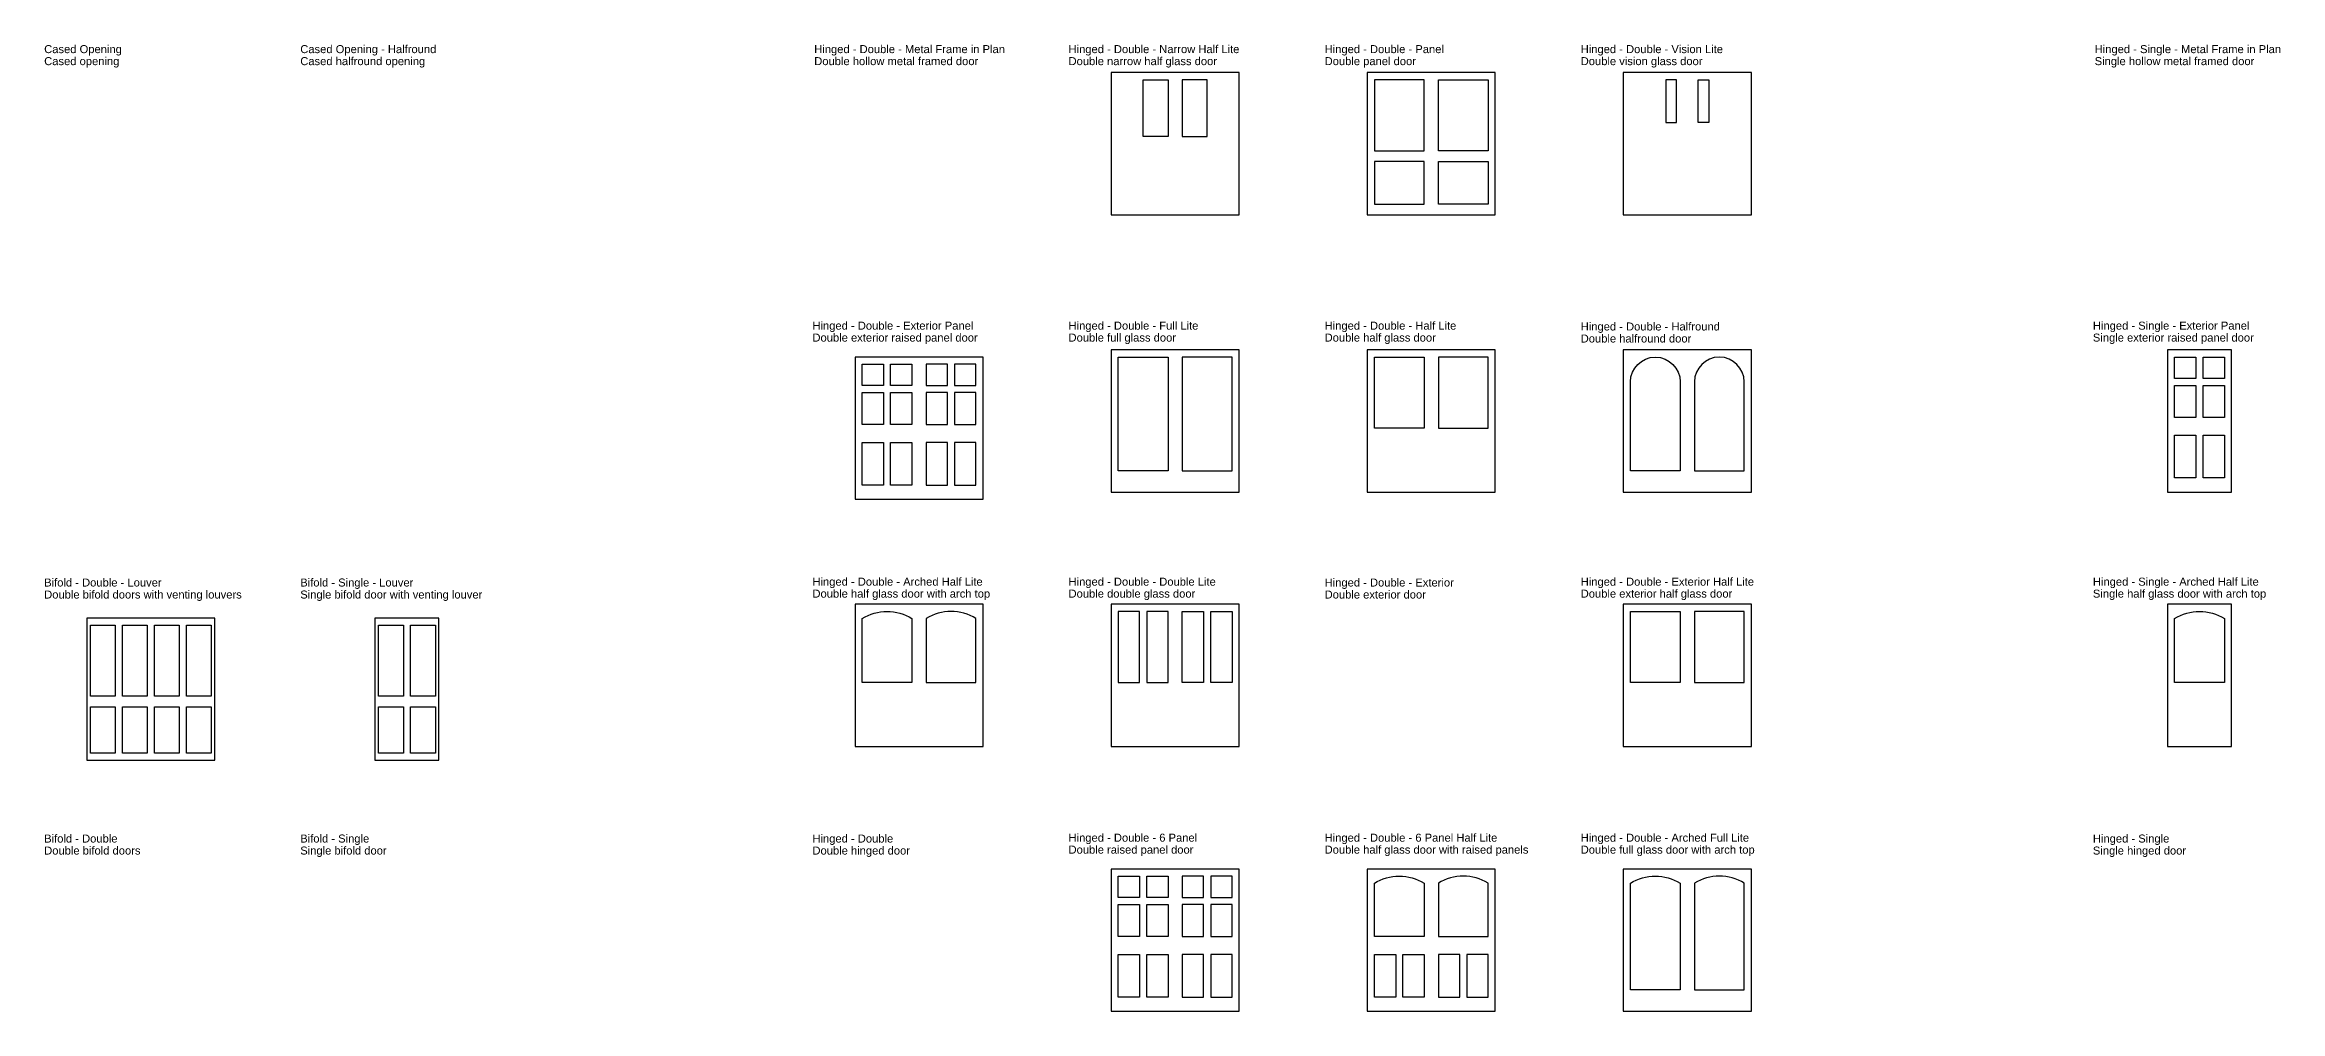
# Model space of a CAD drawing. Header units: millimetres. Extents: x 64 to 66371, y -475 to 13591.
# Drawn here: x 64 to 31491, y 0 to 13591 of the extents above; entities that cross this region are included whole.
import ezdxf

# ---------------------------------------------------------------- set-up
doc = ezdxf.new("R2010")
doc.units = ezdxf.units.MM
doc.header["$LTSCALE"] = 0.5
doc.styles.add('Title', font='ARIAL.TTF', dxfattribs={"width": 0.75})

msp = doc.modelspace()

# ---------------------------------------------------------------- linework, layer by layer
for points in [[(15055, 11199), (16855, 11199), (16855, 13199), (15055, 13199)], [(15505, 12299), (15505, 13099), (15855, 13099), (15855, 12299)], [(16405, 12299), (16405, 13099), (16055, 13099), (16055, 12299)], [(18655, 11199), (20455, 11199), (20455, 13199), (18655, 13199)], [(19455, 13099), (18755, 13099), (18755, 12099), (19455, 12099)], [(19655, 13099), (20355, 13099), (20355, 12099), (19655, 12099)], [(22255, 11199), (24055, 11199), (24055, 13199), (22255, 13199)], [(23005, 13099), (22855, 13099), (22855, 12499), (23005, 12499)], [(23305, 13099), (23455, 13099), (23455, 12499), (23305, 12499)], [(19455, 11949), (18755, 11949), (18755, 11349), (19455, 11349)], [(19655, 11949), (20355, 11949), (20355, 11349), (19655, 11349)], [(11455, 7200), (13255, 7200), (13255, 9200), (11455, 9200)], [(15055, 7299), (16855, 7299), (16855, 9299), (15055, 9299)], [(15155, 7599), (15155, 9199), (15855, 9199), (15855, 7599)], [(16755, 7599), (16755, 9199), (16055, 9199), (16055, 7599)], [(18655, 7299), (20455, 7299), (20455, 9299), (18655, 9299)], [(18755, 8199), (18755, 9199), (19455, 9199), (19455, 8199)], [(20355, 8199), (20355, 9199), (19655, 9199), (19655, 8199)], [(22255, 7299), (24055, 7299), (24055, 9299), (22255, 9299)], [(29905, 7299), (30805, 7299), (30805, 9299), (29905, 9299)], [(30305, 9199), (30305, 8899), (30005, 8899), (30005, 9199)], [(30705, 9199), (30705, 8899), (30405, 8899), (30405, 9199)], [(11855, 9100), (11855, 8800), (11555, 8800), (11555, 9100)], [(12255, 9100), (12255, 8800), (11955, 8800), (11955, 9100)], [(12455, 9100), (12455, 8800), (12755, 8800), (12755, 9100)], [(12855, 9100), (12855, 8800), (13155, 8800), (13155, 9100)], [(11855, 8700), (11855, 8250), (11555, 8250), (11555, 8700)], [(12255, 8700), (12255, 8250), (11955, 8250), (11955, 8700)], [(12455, 8700), (12455, 8250), (12755, 8250), (12755, 8700)], [(12855, 8700), (12855, 8250), (13155, 8250), (13155, 8700)], [(30305, 8799), (30305, 8349), (30005, 8349), (30005, 8799)], [(30705, 8799), (30705, 8349), (30405, 8349), (30405, 8799)], [(11555, 8000), (11855, 8000), (11855, 7400), (11555, 7400)], [(12255, 7400), (11955, 7400), (11955, 8000), (12255, 8000)], [(12455, 7400), (12755, 7400), (12755, 8000), (12455, 8000)], [(13155, 8000), (12855, 8000), (12855, 7400), (13155, 7400)], [(30005, 8099), (30305, 8099), (30305, 7499), (30005, 7499)], [(30705, 7499), (30405, 7499), (30405, 8099), (30705, 8099)], [(11455, 3723), (13255, 3723), (13255, 5723), (11455, 5723)], [(15055, 3723), (16855, 3723), (16855, 5723), (15055, 5723)], [(22255, 3723), (24055, 3723), (24055, 5723), (22255, 5723)], [(29905, 3723), (30805, 3723), (30805, 5723), (29905, 5723)], [(655, 3530), (2455, 3530), (2455, 5530), (655, 5530)], [(1055, 5430), (1055, 4430), (705, 4430), (705, 5430)], [(1505, 5430), (1505, 4430), (1155, 4430), (1155, 5430)], [(1605, 5430), (1955, 5430), (1955, 4430), (1605, 4430)], [(2055, 5430), (2405, 5430), (2405, 4430), (2055, 4430)], [(4705, 3530), (5605, 3530), (5605, 5530), (4705, 5530)], [(5105, 5430), (5105, 4430), (4755, 4430), (4755, 5430)], [(5555, 5430), (5555, 4430), (5205, 4430), (5205, 5430)], [(15455, 5623), (15155, 5623), (15155, 4623), (15455, 4623)], [(15855, 5623), (15555, 5623), (15555, 4623), (15855, 4623)], [(16055, 5623), (16355, 5623), (16355, 4623), (16055, 4623)], [(16455, 5623), (16755, 5623), (16755, 4623), (16455, 4623)], [(22355, 4623), (22355, 5623), (23055, 5623), (23055, 4623)], [(23955, 4623), (23955, 5623), (23255, 5623), (23255, 4623)], [(1055, 4280), (1055, 3630), (705, 3630), (705, 4280)], [(1505, 4280), (1505, 3630), (1155, 3630), (1155, 4280)], [(1605, 4280), (1955, 4280), (1955, 3630), (1605, 3630)], [(2055, 4280), (2405, 4280), (2405, 3630), (2055, 3630)], [(5105, 4280), (5105, 3630), (4755, 3630), (4755, 4280)], [(5555, 4280), (5555, 3630), (5205, 3630), (5205, 4280)], [(15055, 0), (16855, 0), (16855, 2000), (15055, 2000)], [(15455, 1900), (15455, 1600), (15155, 1600), (15155, 1900)], [(15855, 1900), (15855, 1600), (15555, 1600), (15555, 1900)], [(16055, 1900), (16055, 1600), (16355, 1600), (16355, 1900)], [(16455, 1900), (16455, 1600), (16755, 1600), (16755, 1900)], [(18655, 0), (20455, 0), (20455, 2000), (18655, 2000)], [(22255, 0), (24055, 0), (24055, 2000), (22255, 2000)], [(15455, 1500), (15455, 1050), (15155, 1050), (15155, 1500)], [(15855, 1500), (15855, 1050), (15555, 1050), (15555, 1500)], [(16055, 1500), (16055, 1050), (16355, 1050), (16355, 1500)], [(16455, 1500), (16455, 1050), (16755, 1050), (16755, 1500)], [(15155, 800), (15455, 800), (15455, 200), (15155, 200)], [(15855, 200), (15555, 200), (15555, 800), (15855, 800)], [(16055, 200), (16355, 200), (16355, 800), (16055, 800)], [(16755, 800), (16455, 800), (16455, 200), (16755, 200)], [(18755, 800), (19055, 800), (19055, 200), (18755, 200)], [(19455, 200), (19155, 200), (19155, 800), (19455, 800)], [(19655, 200), (19955, 200), (19955, 800), (19655, 800)], [(20355, 800), (20055, 800), (20055, 200), (20355, 200)]]:
    msp.add_lwpolyline(points, close=True)
for points in [[(23055, 8849), (23055, 7599), (22355, 7599), (22355, 8849, -1)], [(23255, 8849), (23255, 7599), (23955, 7599), (23955, 8849, 1)], [(11555, 5523, -0.285714), (12255, 5523), (12255, 4623), (11555, 4623)], [(13155, 5523, 0.285714), (12455, 5523), (12455, 4623), (13155, 4623)], [(30005, 5523, -0.285714), (30705, 5523), (30705, 4623), (30005, 4623)], [(18755, 1800, -0.285714), (19455, 1800), (19455, 1050), (18755, 1050)], [(20355, 1800, 0.285714), (19655, 1800), (19655, 1050), (20355, 1050)], [(22355, 1800, -0.285714), (23055, 1800), (23055, 300), (22355, 300)], [(23955, 1800, 0.285714), (23255, 1800), (23255, 300), (23955, 300)]]:
    msp.add_lwpolyline(points, format="xyb", close=True)

# ---------------------------------------------------------------- texts
at = {"style": 'Title'}
for s, p in [('Cased Opening', (56, 13473)), ('Cased Opening - Halfround', (3656, 13473)), ('Hinged - Double - Metal Frame in Plan', (10881, 13473)), ('Hinged - Double - Narrow Half Lite', (14456, 13473)), ('Hinged - Double - Panel', (18056, 13473)), ('Hinged - Double - Vision Lite', (21656, 13473)), ('Hinged - Single - Metal Frame in Plan', (28881, 13473)), ('Cased opening', (56, 13304)), ('Cased halfround opening', (3656, 13304)), ('Double hollow metal framed door', (10881, 13304)), ('Double narrow half glass door', (14456, 13304)), ('Double panel door', (18056, 13304)), ('Double vision glass door', (21656, 13304)), ('Single hollow metal framed door', (28881, 13304)), ('Hinged - Double - Exterior Panel', (10856, 9585)), ('Double exterior raised panel door', (10856, 9417)), ('Hinged - Double - Full Lite', (14456, 9585)), ('Double full glass door', (14456, 9417)), ('Hinged - Double - Half Lite', (18056, 9585)), ('Double half glass door', (18056, 9417)), ('Hinged - Double - Halfround', (21656, 9573)), ('Double halfround door', (21656, 9404)), ('Single exterior raised panel door', (28856, 9417)), ('Hinged - Single - Exterior Panel', (28856, 9585)), ('Bifold - Double - Louver', (56, 5973)), ('Bifold - Single - Louver', (3656, 5973)), ('Hinged - Double - Arched Half Lite', (10856, 5985)), ('Hinged - Double - Double Lite', (14456, 5985)), ('Hinged - Double - Exterior', (18056, 5973)), ('Hinged - Double - Exterior Half Lite', (21656, 5985)), ('Hinged - Single - Arched Half Lite', (28856, 5985)), ('Double bifold doors with venting louvers', (56, 5804)), ('Single bifold door with venting louver', (3656, 5804)), ('Double half glass door with arch top', (10856, 5817)), ('Double double glass door', (14456, 5817)), ('Double exterior door', (18056, 5804)), ('Double exterior half glass door', (21656, 5817)), ('Single half glass door with arch top', (28856, 5817)), ('Bifold - Double', (56, 2373)), ('Double bifold doors', (56, 2204)), ('Single bifold door', (3656, 2204)), ('Bifold - Single', (3656, 2373)), ('Hinged - Double', (10856, 2373)), ('Double hinged door', (10856, 2204)), ('Hinged - Double - 6 Panel', (14456, 2385)), ('Double raised panel door', (14456, 2217)), ('Hinged - Double - 6 Panel Half Lite', (18056, 2385)), ('Double half glass door with raised panels', (18056, 2217)), ('Hinged - Double - Arched Full Lite', (21656, 2385)), ('Double full glass door with arch top', (21656, 2217)), ('Single hinged door', (28856, 2204)), ('Hinged - Single', (28856, 2373))]:
    msp.add_text(s, height=112.5, dxfattribs=at).set_placement(p)

doc.saveas('drawing.dxf')
